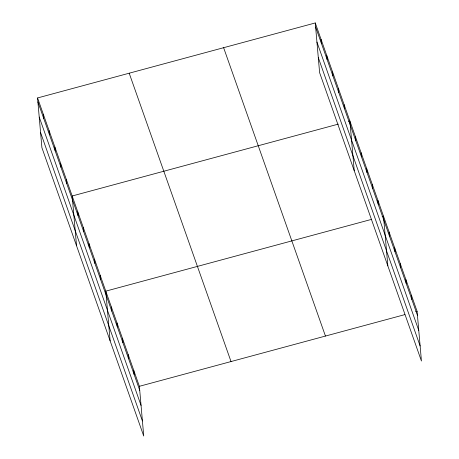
<?xml version="1.0" encoding="UTF-8"?>
<svg xmlns="http://www.w3.org/2000/svg" width="459" height="459" viewBox="0 0 459 459"><rect width="100%" height="100%" fill="white"/><g stroke="black" fill="none" stroke-linecap="round" stroke-linejoin="round"><path stroke-width="0.69" d="M37.552 97.951L139.381 386.306L143.736 436.05L41.907 147.689L37.552 97.951L315.264 22.95L417.093 311.311L421.448 361.049L319.619 72.694L315.264 22.95M338.346 124.108L72.178 195.987L76.527 245.731M348.53 121.36L349.884 120.992L354.239 170.737M371.274 219.448L105.782 291.149L110.131 340.894M382.135 216.516L383.489 216.149L387.844 265.893M139.381 386.306L404.872 314.61M415.734 311.678L417.093 311.311M315.62 26.989L417.449 315.344M316.939 42.067L418.769 330.428M318.299 57.61L420.128 345.971M223.619 47.702L325.448 336.057M129.197 73.199L231.026 361.56M37.908 101.984L139.737 390.345M39.227 117.068L141.056 405.429M40.587 132.605L142.416 420.966M411.494 295.447L411.849 299.486M405.894 279.588L406.244 283.628M400.294 263.73L400.644 267.769M394.694 247.871L395.044 251.905M389.089 232.013L389.444 236.046M377.889 200.29L378.245 204.33M372.289 184.432L372.645 188.465M366.689 168.573L367.039 172.607M361.09 152.709L361.44 156.748M355.49 136.851L355.84 140.89M344.118 104.652L344.468 108.691M338.346 88.312L338.702 92.351M332.574 71.971L332.93 76.01M326.808 55.631L327.158 59.67M321.036 39.29L321.386 43.33M133.781 370.447L134.137 374.487M128.181 354.589L128.537 358.622M122.582 338.731L122.937 342.764M116.982 322.866L117.332 326.906M111.382 307.008L111.732 311.047M100.177 275.291L100.532 279.324M94.577 259.427L94.933 263.466M88.977 243.568L89.333 247.608M83.377 227.71L83.733 231.749M77.778 211.851L78.128 215.885M66.406 179.647L66.762 183.686M60.634 163.312L60.99 167.346M54.868 146.972L55.218 151.005M49.096 130.631L49.446 134.665M43.324 114.291L43.68 118.324"/></g></svg>
